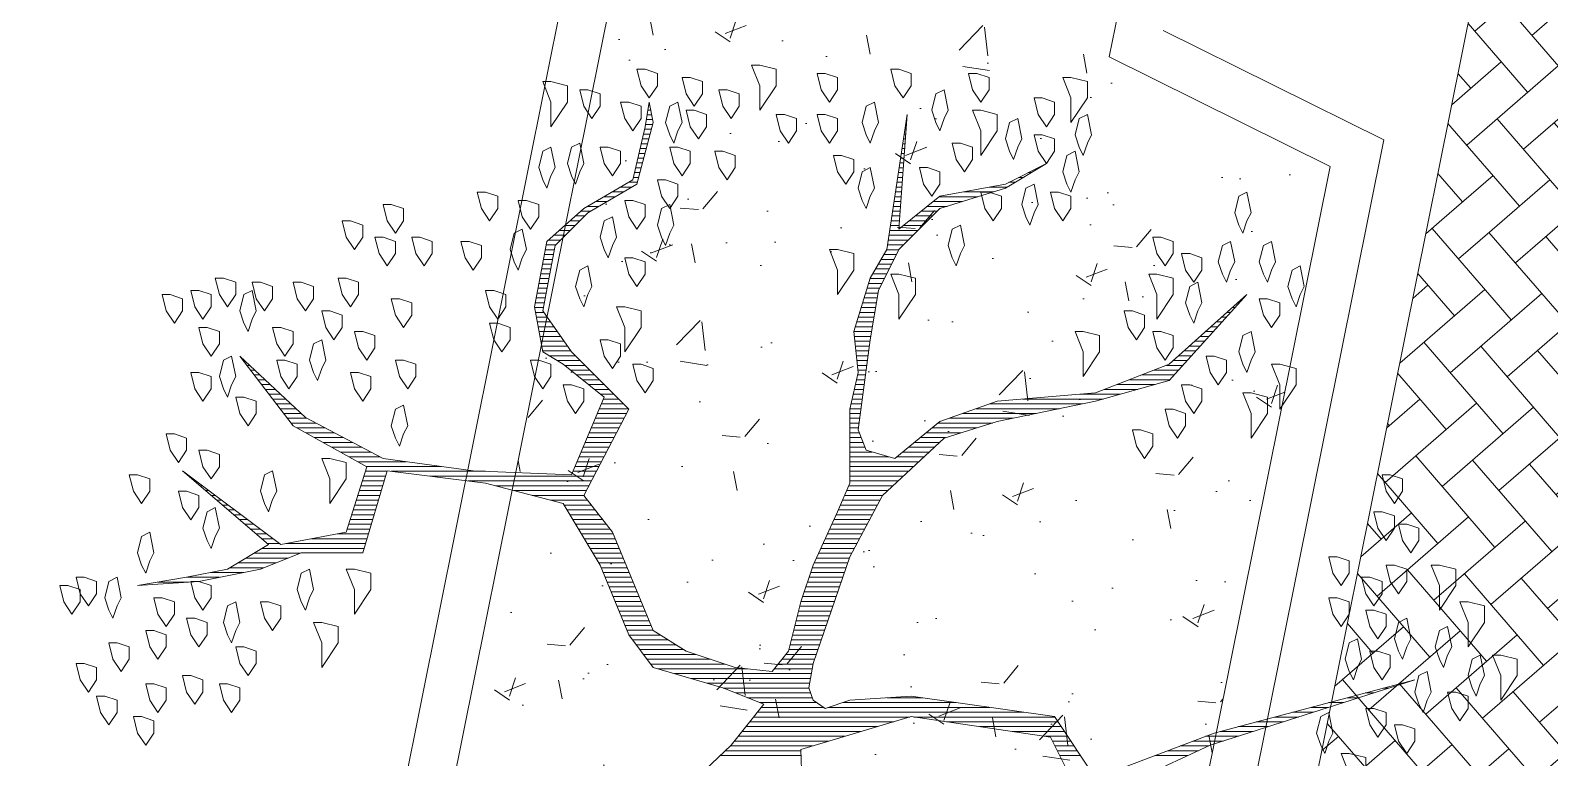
# Model space of a CAD drawing. Header units: metres. Extents: x 12093 to 20303, y 514 to 1412.
# Drawn here: x 19830.642 to 19834.471, y 720.515 to 722.347 of the extents above; entities that cross this region are included whole.
import ezdxf

# ---------------------------------------------------------------- set-up
doc = ezdxf.new("R2010")
doc.units = ezdxf.units.M
doc.layers.get('0').update_dxf_attribs({"lineweight": 13})
for name, color, linetype, lineweight in [('0-JARDI', 72, 'Continuous', 13), ('ARBOLES', 52, 'Continuous', 13), ('grass', 64, 'Continuous', 13), ('MANZANAS-ORIGINALES', 147, 'Continuous', 9), ('text.-piso', 35, 'Continuous', 5)]:
    doc.layers.add(name, color=color, linetype=linetype, lineweight=lineweight)
pattern_1 = [(50, (0, 0), (0.546554007, -0.047817257), [0.05715, -0.62865]), (355, (0, 0), (-0.105728478, 0.573169929), [0.04572, -0.50292]), (100.451, (0.04555, -0.004), (0.440827505, 0.525350063), [0.04857, -0.53427]), (46.1842, (0, 0.1524), (0.813237123, -0.126126984), [0.085725, -0.942975]), (96.6356, (0.0678, 0.1419), (0.712212703, 0.742276668), [0.072855, -0.801405]), (351.184, (0, 0.1524), (0.712213817, 0.742275354), [0.06858, -0.75438]), (21, (0.0762, 0.1143), (0.45484464, -0.306796556), [0.05715, -0.62865]), (326, (0.0762, 0.1143), (0.185406085, 0.552563898), [0.04572, -0.50292]), (71.4514, (0.1141, 0.08873), (0.640249472, 0.245768573), [0.04857, -0.53427]), (37.5, (0, 0), (0.0092658098, 0.2536651166), [0, -0.496824, 0, -0.51054, 0, -0.504825]), (7.5, (0, 0), (0.2004589875, 0.3005417245), [0, -0.291084, 0, -0.485394, 0, -0.192405]), (327.5, (-0.16993, 0), (0.4067717855, -0.017186232), [0, -0.1905, 0, -0.59436, 0, -0.78867]), (317.5, (-0.24613, 0), (0.444387544, 0.076279473), [0, -0.24765, 0, -0.394716, 0, -0.56007])]

# ---------------------------------------------------------------- blocks, each defined once
blk = doc.blocks.new('*X7')
at = {"color": 0}
for p, q in [((16.8996, 16.6), (16.9686, 16.6)), ((17.1231, 16.6), (17.1663, 16.6)), ((17.7037, 16.6), (17.8712, 16.6)), ((16.8265, 16.57), (16.8895, 16.57)), ((16.8565, 16.58), (16.9159, 16.58)), ((16.8781, 16.59), (16.9423, 16.59)), ((17.1297, 16.59), (17.1713, 16.59)), ((17.1364, 16.58), (17.1763, 16.58)), ((17.1431, 16.57), (17.1813, 16.57)), ((17.646, 16.57), (17.8418, 16.57)), ((17.6798, 16.58), (17.8501, 16.58)), ((17.7041, 16.59), (17.8606, 16.59)), ((16.7328, 16.54), (16.7955, 16.54)), ((16.764, 16.55), (16.8332, 16.55)), ((16.7953, 16.56), (16.8632, 16.56)), ((17.1497, 16.56), (17.1971, 16.56)), ((17.1564, 16.55), (17.2651, 16.55)), ((17.163, 16.54), (17.3331, 16.54)), ((17.5448, 16.54), (17.8178, 16.54)), ((17.5785, 16.55), (17.8258, 16.55)), ((17.6123, 16.56), (17.8338, 16.56)), ((16.639, 16.51), (16.6824, 16.51)), ((16.6703, 16.52), (16.7201, 16.52)), ((16.7015, 16.53), (16.7578, 16.53)), ((17.1697, 16.53), (17.401, 16.53)), ((17.1764, 16.52), (17.469, 16.52)), ((17.2412, 16.51), (17.7938, 16.51)), ((17.4773, 16.52), (17.8018, 16.52)), ((17.511, 16.53), (17.8098, 16.53)), ((16.5453, 16.48), (16.5693, 16.48)), ((16.5765, 16.49), (16.607, 16.49)), ((16.6078, 16.5), (16.6447, 16.5)), ((17.3112, 16.5), (17.6466, 16.5)), ((17.3812, 16.49), (17.6166, 16.49)), ((17.4512, 16.48), (17.5245, 16.48)), ((17.6564, 16.5), (17.7858, 16.5)), ((17.6714, 16.49), (17.7899, 16.49)), ((17.6804, 16.48), (17.8149, 16.48)), ((16.4515, 16.45), (16.4563, 16.45)), ((16.4828, 16.46), (16.494, 16.46)), ((16.514, 16.47), (16.5317, 16.47)), ((17.6837, 16.47), (17.8399, 16.47)), ((17.6855, 16.45), (17.8986, 16.45)), ((17.687, 16.46), (17.8649, 16.46)), ((17.6789, 16.41), (17.7512, 16.41)), ((17.6805, 16.42), (17.7592, 16.42)), ((17.6822, 16.43), (17.9666, 16.43)), ((17.6839, 16.44), (17.9326, 16.44)), ((17.8145, 16.42), (18.0006, 16.42)), ((17.8617, 16.41), (18.0157, 16.41)), ((17.6687, 16.38), (17.7289, 16.38)), ((17.6722, 16.39), (17.7352, 16.39)), ((17.6757, 16.4), (17.7432, 16.4)), ((17.8916, 16.4), (18.0232, 16.4)), ((17.9216, 16.39), (18.0307, 16.39)), ((17.9473, 16.38), (18.0382, 16.38)), ((17.6584, 16.35), (17.7214, 16.35)), ((17.6618, 16.36), (17.7239, 16.36)), ((17.6653, 16.37), (17.7264, 16.37)), ((17.9633, 16.37), (18.0457, 16.37)), ((17.9793, 16.36), (18.0532, 16.36)), ((17.9953, 16.35), (18.0607, 16.35)), ((17.648, 16.32), (17.7139, 16.32)), ((17.6514, 16.33), (17.7164, 16.33)), ((17.6549, 16.34), (17.7189, 16.34)), ((18.0106, 16.34), (18.0651, 16.34)), ((18.0147, 16.33), (18.0692, 16.33)), ((18.0189, 16.32), (18.0733, 16.32)), ((17.6376, 16.29), (17.7064, 16.29)), ((17.6411, 16.3), (17.7089, 16.3)), ((17.6445, 16.31), (17.7114, 16.31)), ((18.0231, 16.31), (18.0774, 16.31)), ((18.0272, 16.3), (18.0816, 16.3)), ((18.0314, 16.29), (18.0857, 16.29)), ((17.6272, 16.26), (17.6971, 16.26)), ((17.6307, 16.27), (17.7005, 16.27)), ((17.6341, 16.28), (17.7038, 16.28)), ((18.0356, 16.28), (18.0898, 16.28)), ((18.0397, 16.27), (18.0939, 16.27)), ((18.0439, 16.26), (18.098, 16.26)), ((17.6168, 16.23), (17.6871, 16.23)), ((17.6203, 16.24), (17.6905, 16.24)), ((17.6237, 16.25), (17.6938, 16.25)), ((18.0481, 16.25), (18.1021, 16.25)), ((18.0522, 16.24), (18.1063, 16.24)), ((18.0564, 16.23), (18.1104, 16.23)), ((18.9115, 16.23), (18.9795, 16.23)), ((18.9759, 16.24), (19.0395, 16.24)), ((17.603, 16.19), (17.6719, 16.19)), ((17.6064, 16.2), (17.6766, 16.2)), ((17.6099, 16.21), (17.6805, 16.21)), ((17.6134, 16.22), (17.6838, 16.22)), ((18.0606, 16.22), (18.1145, 16.22)), ((18.0647, 16.21), (18.1186, 16.21)), ((18.0689, 16.2), (18.1236, 16.2)), ((18.0731, 16.19), (18.1296, 16.19)), ((18.7691, 16.19), (18.8563, 16.19)), ((18.7941, 16.2), (18.873, 16.2)), ((18.8191, 16.21), (18.8896, 16.21)), ((18.8615, 16.22), (18.9295, 16.22)), ((17.5874, 16.16), (17.6581, 16.16)), ((17.5928, 16.17), (17.6627, 16.17)), ((17.5981, 16.18), (17.6673, 16.18)), ((18.0772, 16.18), (18.1356, 16.18)), ((18.0814, 16.17), (18.1416, 16.17)), ((18.0856, 16.16), (18.1476, 16.16)), ((18.6084, 16.16), (18.7734, 16.16)), ((18.6114, 16.17), (18.823, 16.17)), ((18.7441, 16.18), (18.8396, 16.18)), ((18.7869, 16.16), (18.812, 16.16)), ((17.5714, 16.13), (17.6443, 16.13)), ((17.5768, 16.14), (17.6489, 16.14)), ((17.5821, 16.15), (17.6535, 16.15)), ((18.0897, 16.15), (18.1536, 16.15)), ((18.0939, 16.14), (18.1596, 16.14)), ((18.1004, 16.13), (18.1656, 16.13)), ((18.5994, 16.13), (18.6461, 16.13)), ((18.6024, 16.14), (18.6667, 16.14)), ((18.6054, 16.15), (18.7201, 16.15)), ((18.8002, 16.15), (18.8237, 16.15)), ((18.8135, 16.14), (18.8354, 16.14)), ((18.8269, 16.13), (18.847, 16.13)), ((17.5554, 16.1), (17.6304, 16.1)), ((17.5608, 16.11), (17.635, 16.11)), ((17.5661, 16.12), (17.6396, 16.12)), ((18.1082, 16.12), (18.1716, 16.12)), ((18.116, 16.11), (18.1776, 16.11)), ((18.1237, 16.1), (18.1836, 16.1)), ((18.5904, 16.1), (18.6367, 16.1)), ((18.5934, 16.11), (18.6398, 16.11)), ((18.5964, 16.12), (18.6429, 16.12)), ((18.8402, 16.12), (18.8587, 16.12)), ((18.8535, 16.11), (18.8704, 16.11)), ((18.8669, 16.1), (18.882, 16.1)), ((17.5394, 16.07), (17.6174, 16.07)), ((17.5448, 16.08), (17.6216, 16.08)), ((17.5501, 16.09), (17.6259, 16.09)), ((18.1315, 16.09), (18.1896, 16.09)), ((18.1393, 16.08), (18.1956, 16.08)), ((18.1471, 16.07), (18.2239, 16.07)), ((18.5814, 16.07), (18.6273, 16.07)), ((18.5844, 16.08), (18.6304, 16.08)), ((18.5874, 16.09), (18.6336, 16.09)), ((18.8802, 16.09), (18.8937, 16.09)), ((18.8935, 16.08), (18.9054, 16.08)), ((18.9069, 16.07), (18.917, 16.07)), ((17.5127, 16.04), (17.6045, 16.04)), ((17.5234, 16.05), (17.6088, 16.05)), ((17.5341, 16.06), (17.6131, 16.06)), ((18.1444, 16.04), (18.3379, 16.04)), ((18.1497, 16.05), (18.2999, 16.05)), ((18.1549, 16.06), (18.2619, 16.06)), ((18.5724, 16.04), (18.6179, 16.04)), ((18.5754, 16.05), (18.6211, 16.05)), ((18.5784, 16.06), (18.6242, 16.06)), ((18.9202, 16.06), (18.9287, 16.06)), ((18.9335, 16.05), (18.9404, 16.05)), ((18.9469, 16.04), (18.952, 16.04)), ((17.4698, 16), (17.6021, 16)), ((17.4806, 16.01), (17.6021, 16.01)), ((17.4913, 16.02), (17.6021, 16.02)), ((17.502, 16.03), (17.6021, 16.03)), ((18.1235, 16), (18.173, 16)), ((18.1287, 16.01), (18.1773, 16.01)), ((18.1339, 16.02), (18.4746, 16.02)), ((18.1392, 16.03), (18.3946, 16.03)), ((18.3591, 16.01), (18.5546, 16.01)), ((18.4501, 16), (18.6064, 16)), ((18.5634, 16.01), (18.6086, 16.01)), ((18.5664, 16.02), (18.6117, 16.02)), ((18.5694, 16.03), (18.6148, 16.03)), ((18.9602, 16.03), (18.9637, 16.03)), ((18.9735, 16.02), (18.9754, 16.02)), ((18.9869, 16.01), (18.987, 16.01)), ((17.4377, 15.97), (17.4922, 15.97)), ((17.4484, 15.98), (17.5044, 15.98)), ((17.4591, 15.99), (17.6021, 15.99)), ((17.5206, 15.98), (17.6021, 15.98)), ((17.5556, 15.97), (17.6021, 15.97)), ((18.1077, 15.97), (18.1604, 15.97)), ((18.113, 15.98), (18.1646, 15.98)), ((18.1182, 15.99), (18.1688, 15.99)), ((18.5234, 15.99), (18.6244, 15.99)), ((18.5781, 15.98), (18.6424, 15.98)), ((18.5971, 15.97), (18.6604, 15.97)), ((17.4036, 15.94), (17.4555, 15.94)), ((17.4163, 15.95), (17.4677, 15.95)), ((17.427, 15.96), (17.4799, 15.96)), ((17.5707, 15.96), (17.6021, 15.96)), ((17.5747, 15.95), (17.6021, 15.95)), ((17.5787, 15.94), (17.6021, 15.94)), ((18.092, 15.94), (18.1478, 15.94)), ((18.0973, 15.95), (18.152, 15.95)), ((18.1025, 15.96), (18.1562, 15.96)), ((18.6161, 15.96), (18.6784, 15.96)), ((18.6351, 15.95), (18.6964, 15.95)), ((18.6541, 15.94), (18.7144, 15.94)), ((17.3061, 15.91), (17.4188, 15.91)), ((17.3386, 15.92), (17.431, 15.92)), ((17.3711, 15.93), (17.4433, 15.93)), ((17.5827, 15.93), (17.6021, 15.93)), ((17.5832, 15.91), (17.6021, 15.91)), ((17.5846, 15.92), (17.6021, 15.92)), ((18.0763, 15.91), (18.1351, 15.91)), ((18.0816, 15.92), (18.1394, 15.92)), ((18.0868, 15.93), (18.1436, 15.93)), ((18.6731, 15.93), (18.7324, 15.93)), ((18.6921, 15.92), (18.7504, 15.92)), ((18.7111, 15.91), (18.7628, 15.91)), ((17.1669, 15.88), (17.3397, 15.88)), ((17.2149, 15.89), (17.3677, 15.89)), ((17.2629, 15.9), (17.3957, 15.9)), ((17.5791, 15.88), (17.6018, 15.88)), ((17.5805, 15.89), (17.6021, 15.89)), ((17.5819, 15.9), (17.6021, 15.9)), ((18.0627, 15.88), (18.1225, 15.88)), ((18.0658, 15.89), (18.1267, 15.89)), ((18.0711, 15.9), (18.1309, 15.9)), ((18.7301, 15.9), (18.7704, 15.9)), ((18.7421, 15.89), (18.7781, 15.89)), ((18.7528, 15.88), (18.7857, 15.88)), ((17.0401, 15.85), (17.1235, 15.85)), ((17.0761, 15.86), (17.2435, 15.86)), ((17.1189, 15.87), (17.3117, 15.87)), ((17.575, 15.85), (17.5951, 15.85)), ((17.5764, 15.86), (17.5974, 15.86)), ((17.5778, 15.87), (17.5996, 15.87)), ((18.0727, 15.87), (18.1183, 15.87)), ((18.0827, 15.86), (18.1141, 15.86)), ((18.0927, 15.85), (18.1197, 15.85)), ((18.7634, 15.87), (18.7934, 15.87)), ((18.7741, 15.86), (18.801, 15.86)), ((18.7848, 15.85), (18.8087, 15.85)), ((16.9281, 15.81), (16.9958, 15.81)), ((16.9371, 15.82), (17.0215, 15.82)), ((16.9681, 15.83), (17.0472, 15.83)), ((17.0041, 15.84), (17.0729, 15.84)), ((17.5696, 15.81), (17.5863, 15.81)), ((17.5709, 15.82), (17.5885, 15.82)), ((17.5723, 15.83), (17.5907, 15.83)), ((17.5737, 15.84), (17.5929, 15.84)), ((18.1027, 15.84), (18.1322, 15.84)), ((18.1127, 15.83), (18.1447, 15.83)), ((18.1227, 15.82), (18.1572, 15.82)), ((18.1327, 15.81), (18.1697, 15.81)), ((18.7954, 15.84), (18.8163, 15.84)), ((18.8061, 15.83), (18.824, 15.83)), ((18.8168, 15.82), (18.8316, 15.82)), ((18.8274, 15.81), (18.8393, 15.81)), ((16.9009, 15.78), (16.9301, 15.78)), ((16.91, 15.79), (16.9444, 15.79)), ((16.919, 15.8), (16.9701, 15.8)), ((17.5655, 15.78), (17.5876, 15.78)), ((17.5669, 15.79), (17.5866, 15.79)), ((17.5682, 15.8), (17.5856, 15.8)), ((18.1427, 15.8), (18.1822, 15.8)), ((18.1527, 15.79), (18.1947, 15.79)), ((18.1627, 15.78), (18.2105, 15.78)), ((18.8381, 15.8), (18.8469, 15.8)), ((18.8488, 15.79), (18.8545, 15.79)), ((18.8594, 15.78), (18.8622, 15.78)), ((16.8738, 15.75), (16.8965, 15.75)), ((16.8829, 15.76), (16.9077, 15.76)), ((16.8919, 15.77), (16.9189, 15.77)), ((17.5614, 15.75), (17.5906, 15.75)), ((17.5628, 15.76), (17.5896, 15.76)), ((17.5641, 15.77), (17.5886, 15.77)), ((18.1727, 15.77), (18.2271, 15.77)), ((18.182, 15.76), (18.2403, 15.76)), ((18.189, 15.75), (18.2422, 15.75)), ((16.8467, 15.72), (16.863, 15.72)), ((16.8557, 15.73), (16.8742, 15.73)), ((16.8648, 15.74), (16.8853, 15.74)), ((17.5568, 15.72), (17.5936, 15.72)), ((17.5585, 15.73), (17.5926, 15.73)), ((17.56, 15.74), (17.5916, 15.74)), ((18.196, 15.74), (18.244, 15.74)), ((18.203, 15.73), (18.2458, 15.73)), ((18.21, 15.72), (18.2476, 15.72)), ((16.8195, 15.69), (16.8295, 15.69)), ((16.8286, 15.7), (16.8406, 15.7)), ((16.8376, 15.71), (16.8518, 15.71)), ((17.5518, 15.69), (17.5844, 15.69)), ((17.5535, 15.7), (17.5875, 15.7)), ((17.5551, 15.71), (17.5906, 15.71)), ((18.217, 15.71), (18.2494, 15.71)), ((18.224, 15.7), (18.2512, 15.7)), ((18.231, 15.69), (18.2531, 15.69)), ((16.7924, 15.66), (16.7959, 15.66)), ((16.8014, 15.67), (16.8071, 15.67)), ((16.8105, 15.68), (16.8183, 15.68)), ((17.5468, 15.66), (17.5752, 15.66)), ((17.5485, 15.67), (17.5783, 15.67)), ((17.5501, 15.68), (17.5814, 15.68)), ((18.2367, 15.66), (18.2553, 15.66)), ((18.238, 15.68), (18.2549, 15.68)), ((18.2385, 15.67), (18.2567, 15.67)), ((16.7833, 15.65), (16.7848, 15.65)), ((17.5402, 15.63), (17.566, 15.63)), ((17.5435, 15.64), (17.5691, 15.64)), ((17.5451, 15.65), (17.5721, 15.65)), ((18.231, 15.63), (18.2497, 15.63)), ((18.2329, 15.64), (18.2515, 15.64)), ((18.2348, 15.65), (18.2534, 15.65)), ((17.5202, 15.59), (17.5486, 15.59)), ((17.5252, 15.6), (17.5543, 15.6)), ((17.5302, 15.61), (17.5598, 15.61)), ((17.5352, 15.62), (17.5629, 15.62)), ((18.2235, 15.59), (18.2422, 15.59)), ((18.2254, 15.6), (18.244, 15.6)), ((18.2273, 15.61), (18.2459, 15.61)), ((18.2292, 15.62), (18.2478, 15.62)), ((17.5052, 15.56), (17.5315, 15.56)), ((17.5102, 15.57), (17.5372, 15.57)), ((17.5152, 15.58), (17.5429, 15.58)), ((18.2179, 15.56), (18.2365, 15.56)), ((18.2198, 15.57), (18.2384, 15.57)), ((18.2217, 15.58), (18.2403, 15.58)), ((17.4803, 15.53), (17.5226, 15.53)), ((17.4903, 15.54), (17.5241, 15.54)), ((17.5002, 15.55), (17.5257, 15.55)), ((18.2032, 15.53), (18.2284, 15.53)), ((18.2132, 15.54), (18.2328, 15.54)), ((18.216, 15.55), (18.2347, 15.55)), ((17.4503, 15.5), (17.4911, 15.5)), ((17.4603, 15.51), (17.5196, 15.51)), ((17.4703, 15.52), (17.5211, 15.52)), ((17.4996, 15.5), (17.5181, 15.5)), ((18.1732, 15.5), (18.1946, 15.5)), ((18.1832, 15.51), (18.2059, 15.51)), ((18.1932, 15.52), (18.2171, 15.52)), ((17.4203, 15.47), (17.4536, 15.47)), ((17.4303, 15.48), (17.4661, 15.48)), ((17.4403, 15.49), (17.4786, 15.49)), ((17.4974, 15.47), (17.5135, 15.47)), ((17.4981, 15.48), (17.515, 15.48)), ((17.4988, 15.49), (17.5165, 15.49)), ((18.1409, 15.47), (18.1609, 15.47)), ((18.1532, 15.48), (18.1721, 15.48)), ((18.1632, 15.49), (18.1834, 15.49)), ((17.336, 15.44), (17.4161, 15.44)), ((17.368, 15.45), (17.4286, 15.45)), ((17.4, 15.46), (17.4411, 15.46)), ((17.4953, 15.44), (17.509, 15.44)), ((17.496, 15.45), (17.5105, 15.45)), ((17.4967, 15.46), (17.512, 15.46)), ((18.0895, 15.44), (18.1126, 15.44)), ((18.1066, 15.45), (18.1297, 15.45)), ((18.1238, 15.46), (18.1468, 15.46)), ((17.242, 15.4), (17.2517, 15.4)), ((17.2587, 15.41), (17.2717, 15.41)), ((17.2754, 15.42), (17.3128, 15.42)), ((17.304, 15.43), (17.3661, 15.43)), ((17.4924, 15.4), (17.5029, 15.4)), ((17.4931, 15.41), (17.5044, 15.41)), ((17.4938, 15.42), (17.5059, 15.42)), ((17.4946, 15.43), (17.5074, 15.43)), ((18.0407, 15.4), (18.0516, 15.4)), ((18.0433, 15.41), (18.0611, 15.41)), ((18.0552, 15.42), (18.0783, 15.42)), ((18.0723, 15.43), (18.0954, 15.43)), ((17.2087, 15.38), (17.2117, 15.38)), ((17.2254, 15.39), (17.2317, 15.39)), ((17.4903, 15.37), (17.4984, 15.37)), ((17.491, 15.38), (17.4999, 15.38)), ((17.4917, 15.39), (17.5014, 15.39)), ((18.0327, 15.37), (18.0447, 15.37)), ((18.0353, 15.38), (18.047, 15.38)), ((18.038, 15.39), (18.0493, 15.39)), ((17.4881, 15.34), (17.4938, 15.34)), ((17.4888, 15.35), (17.4953, 15.35)), ((17.4896, 15.36), (17.4968, 15.36)), ((18.0247, 15.34), (18.0378, 15.34)), ((18.0273, 15.35), (18.0401, 15.35)), ((18.03, 15.36), (18.0424, 15.36)), ((17.486, 15.31), (17.4893, 15.31)), ((17.4867, 15.32), (17.4908, 15.32)), ((17.4874, 15.33), (17.4923, 15.33)), ((18.0167, 15.31), (18.0309, 15.31)), ((18.0193, 15.32), (18.0332, 15.32)), ((18.022, 15.33), (18.0355, 15.33)), ((17.4838, 15.28), (17.4847, 15.28)), ((17.4846, 15.29), (17.4862, 15.29)), ((17.4853, 15.3), (17.4877, 15.3)), ((18.0113, 15.29), (18.0265, 15.29)), ((18.0115, 15.28), (18.0249, 15.28)), ((18.014, 15.3), (18.0286, 15.3)), ((17.4831, 15.27), (17.4832, 15.27)), ((18.0135, 15.27), (18.0232, 15.27)), ((18.0155, 15.26), (18.0215, 15.26)), ((18.0175, 15.25), (18.0199, 15.25))]:
    blk.add_line(p, q, dxfattribs=at)
blk = doc.blocks.new('ARBUSTO6')
at = {"layer": 'ARBOLES', "color": 7}
for points in [[(-0.0473, 0.3354), (-0.0388, 0.0803), (-0.2684, 0.0122), (-0.5575, 0.0548), (-0.6256, 0.1908)], [(-0.6511, 0.1823), (-0.8892, 0.0718), (-1.3144, -0.0643), (-0.8977, 0.0463), (-0.6511, 0.1398), (-0.566, 0.0122), (-0.2684, -0.0303), (-0.1408, -0.0218), (-0.0898, -0.0048), (-0.0643, -0.0218), (-0.0558, -0.0473), (-0.0643, -0.0983), (-0.1408, -0.3194), (-0.2089, -0.447), (-0.3364, -0.566), (-0.447, -0.6001), (-0.6511, -0.6426), (-0.8041, -0.6851), (-0.9657, -0.8637), (-0.8041, -0.7191), (-0.6511, -0.6596), (-0.447, -0.6426), (-0.3279, -0.6001), (-0.2344, -0.5235), (-0.1748, -0.5405), (-0.1578, -0.583), (-0.1833, -0.7701), (-0.2004, -0.8722), (-0.2429, -0.9572), (-0.3279, -1.0423), (-0.464, -1.0848), (-0.549, -1.1358), (-0.464, -1.0933), (-0.3279, -1.0678), (-0.2429, -0.9997), (-0.2599, -1.2379), (-0.2174, -0.9572), (-0.1833, -0.8977), (-0.1493, -0.7871), (-0.1578, -0.7021), (-0.1408, -0.6256), (-0.1408, -0.5405), (-0.1408, -0.4725), (-0.1153, -0.413), (-0.0643, -0.3024), (-0.0388, -0.2259), (-0.0133, -0.1238), (0.0207, -0.0813), (0.0973, -0.0898), (0.1993, -0.1238), (0.2674, -0.1663), (0.3524, -0.3704), (0.4119, -0.447), (0.3184, -0.6256), (0.4374, -0.7446), (0.497, -0.8297), (0.4715, -0.9657), (0.4034, -1.0338), (0.3014, -1.0933), (0.2674, -1.2209), (0.2759, -1.2634), (0.2844, -1.2123), (0.3099, -1.1018), (0.4119, -1.0423), (0.4885, -0.9742), (0.514, -0.8382), (0.497, -0.7446), (0.4544, -0.7191), (0.3694, -0.6511), (0.4374, -0.4895), (0.6415, -0.498), (0.8286, -0.5235), (0.9902, -0.6086), (1.1263, -0.7361), (1.0157, -0.5915), (0.8626, -0.5065), (0.9052, -0.3704), (1.0412, -0.3449), (1.2453, -0.498), (1.0667, -0.3449), (1.1518, -0.2939), (1.2368, -0.2769), (1.3389, -0.2599), (1.2113, -0.2684), (1.0837, -0.2939), (0.9987, -0.3279), (0.8711, -0.3279), (0.8201, -0.498), (0.616, -0.4725), (0.4544, -0.43), (0.3779, -0.3024), (0.3184, -0.1578), (0.2674, -0.0898), (0.1228, -0.0473), (0.0378, -0.0133), (0.1058, 0.0718), (0.2674, 0.2248)]]:
    blk.add_lwpolyline(points, dxfattribs=at)
at = {"layer": 'ARBOLES'}
for points in [[(-1.1783, 0.0888), (-1.2123, 0.0973), (-1.2123, 0.1313), (-1.1783, 0.1823), (-1.1783, 0.1313), (-1.1613, 0.0888)], [(-1.2889, 0.0292), (-1.3144, 0.0378), (-1.3144, 0.0633), (-1.2974, 0.0888), (-1.2804, 0.0633), (-1.2718, 0.0292)], [(-1.1358, 0.0633), (-1.1443, 0.0463), (-1.1358, 0.0037), (-1.1188, 0.0122), (-1.1103, 0.0463), (-1.1188, 0.0718), (-1.1273, 0.0888)], [(1.3304, 0.0122), (1.3048, 0.0207), (1.3048, 0.0463), (1.3218, 0.0718), (1.3389, 0.0463), (1.3474, 0.0122)], [(-1.2293, -0.0048), (-1.2548, 0.0037), (-1.2548, 0.0292), (-1.2378, 0.0548), (-1.2208, 0.0292), (-1.2123, -0.0048)], [(-1.3994, -0.0388), (-1.4249, -0.0303), (-1.4249, -0.0048), (-1.4079, 0.0207), (-1.3909, -0.0048), (-1.3824, -0.0388)], [(-1.3399, -0.0218), (-1.3484, -0.0388), (-1.3399, -0.0813), (-1.3229, -0.0728), (-1.3144, -0.0388), (-1.3229, -0.0133), (-1.3314, 0.0037)], [(1.1518, -0.0558), (1.1263, -0.0473), (1.1263, -0.0218), (1.1433, 0.0037), (1.1603, -0.0218), (1.1688, -0.0558)], [(1.3048, -0.0558), (1.2793, -0.0473), (1.2793, -0.0218), (1.2963, 0.0037), (1.3133, -0.0218), (1.3218, -0.0558)], [(1.4069, -0.0303), (1.3814, -0.0218), (1.3814, 0.0037), (1.3984, 0.0292), (1.4154, 0.0037), (1.4239, -0.0303)], [(-1.493, -0.1153), (-1.527, -0.1068), (-1.527, -0.0728), (-1.493, -0.0218), (-1.493, -0.0728), (-1.4759, -0.1153)], [(-1.4504, -0.0558), (-1.4589, -0.0728), (-1.4504, -0.1153), (-1.4334, -0.1068), (-1.4249, -0.0728), (-1.4334, -0.0473), (-1.4419, -0.0303)], [(1.2283, -0.0728), (1.2028, -0.0643), (1.2028, -0.0388), (1.2198, -0.0133), (1.2368, -0.0388), (1.2453, -0.0728)], [(1.4494, -0.0983), (1.4239, -0.0898), (1.4239, -0.0643), (1.4409, -0.0388), (1.4579, -0.0643), (1.4664, -0.0983)], [(-1.3824, -0.1153), (-1.3909, -0.1323), (-1.3824, -0.1748), (-1.3654, -0.1663), (-1.3569, -0.1323), (-1.3654, -0.1068), (-1.3739, -0.0898)], [(-1.2378, -0.1238), (-1.2633, -0.1153), (-1.2633, -0.0898), (-1.2463, -0.0643), (-1.2293, -0.0898), (-1.2208, -0.1238)], [(-1.1953, -0.0898), (-1.2038, -0.1068), (-1.1953, -0.1493), (-1.1783, -0.1408), (-1.1698, -0.1068), (-1.1783, -0.0813), (-1.1868, -0.0643)], [(0.9562, -0.1834), (0.9222, -0.1748), (0.9222, -0.1408), (0.9562, -0.0898), (0.9562, -0.1408), (0.9732, -0.1834)], [(1.1178, -0.1323), (1.0922, -0.1238), (1.0922, -0.0983), (1.1092, -0.0728), (1.1263, -0.0983), (1.1348, -0.1323)], [(1.3814, -0.1408), (1.3559, -0.1323), (1.3559, -0.1068), (1.3729, -0.0813), (1.3899, -0.1068), (1.3984, -0.1408)], [(-1.2974, -0.1323), (-1.3059, -0.1493), (-1.2974, -0.1919), (-1.2804, -0.1834), (-1.2718, -0.1493), (-1.2804, -0.1238), (-1.2889, -0.1068)], [(1.3048, -0.1663), (1.2793, -0.1578), (1.2793, -0.1323), (1.2963, -0.1068), (1.3133, -0.1323), (1.3218, -0.1663)], [(-1.4249, -0.2259), (-1.4589, -0.2174), (-1.4589, -0.1834), (-1.4249, -0.1323), (-1.4249, -0.1834), (-1.4079, -0.2259)], [(-1.2293, -0.2089), (-1.2548, -0.2004), (-1.2548, -0.1748), (-1.2378, -0.1493), (-1.2208, -0.1748), (-1.2123, -0.2089)], [(1.1348, -0.1663), (1.1263, -0.1834), (1.1348, -0.2259), (1.1518, -0.2174), (1.1603, -0.1834), (1.1518, -0.1578), (1.1433, -0.1408)], [(1.2198, -0.1919), (1.1943, -0.1834), (1.1943, -0.1578), (1.2113, -0.1323), (1.2283, -0.1578), (1.2368, -0.1919)], [(-1.1528, -0.2344), (-1.1783, -0.2259), (-1.1783, -0.2004), (-1.1613, -0.1748), (-1.1443, -0.2004), (-1.1358, -0.2344)], [(1.0667, -0.2259), (1.0412, -0.2174), (1.0412, -0.1919), (1.0582, -0.1663), (1.0752, -0.1919), (1.0837, -0.2259)], [(1.2878, -0.2344), (1.2623, -0.2259), (1.2623, -0.2004), (1.2793, -0.1748), (1.2963, -0.2004), (1.3048, -0.2344)], [(-1.3654, -0.3024), (-1.3994, -0.2939), (-1.3994, -0.2599), (-1.3654, -0.2089), (-1.3654, -0.2599), (-1.3484, -0.3024)], [(-1.2208, -0.2769), (-1.2463, -0.2684), (-1.2463, -0.2429), (-1.2293, -0.2174), (-1.2123, -0.2429), (-1.2038, -0.2769)], [(0.8881, -0.2939), (0.8541, -0.2854), (0.8541, -0.2514), (0.8881, -0.2004), (0.8881, -0.2514), (0.9052, -0.2939)], [(0.9817, -0.2344), (0.9732, -0.2514), (0.9817, -0.2939), (0.9987, -0.2854), (1.0072, -0.2514), (0.9987, -0.2259), (0.9902, -0.2089)], [(1.2113, -0.2684), (1.1858, -0.2599), (1.1858, -0.2344), (1.2028, -0.2089), (1.2198, -0.2344), (1.2283, -0.2684)], [(1.3814, -0.2174), (1.3729, -0.2344), (1.3814, -0.2769), (1.3984, -0.2684), (1.4069, -0.2344), (1.3984, -0.2089), (1.3899, -0.1919)], [(1.4494, -0.2769), (1.4239, -0.2684), (1.4239, -0.2429), (1.4409, -0.2174), (1.4579, -0.2429), (1.4664, -0.2769)], [(1.4834, -0.2599), (1.4579, -0.2514), (1.4579, -0.2259), (1.4749, -0.2004), (1.4919, -0.2259), (1.5004, -0.2599)], [(-1.2718, -0.3024), (-1.2974, -0.2939), (-1.2974, -0.2684), (-1.2804, -0.2429), (-1.2633, -0.2684), (-1.2548, -0.3024)], [(-1.1528, -0.3194), (-1.1783, -0.3109), (-1.1783, -0.2854), (-1.1613, -0.2599), (-1.1443, -0.2854), (-1.1358, -0.3194)], [(1.3133, -0.3109), (1.3048, -0.3279), (1.3133, -0.3704), (1.3304, -0.3619), (1.3389, -0.3279), (1.3304, -0.3024), (1.3218, -0.2854)], [(-1.2974, -0.3875), (-1.3229, -0.3789), (-1.3229, -0.3534), (-1.3059, -0.3279), (-1.2889, -0.3534), (-1.2804, -0.3875)], [(1.1773, -0.3619), (1.1688, -0.3789), (1.1773, -0.4215), (1.1943, -0.413), (1.2028, -0.3789), (1.1943, -0.3534), (1.1858, -0.3364)], [(-1.2463, -0.413), (-1.2718, -0.4045), (-1.2718, -0.3789), (-1.2548, -0.3534), (-1.2378, -0.3789), (-1.2293, -0.413)], [(1.2368, -0.4555), (1.2113, -0.447), (1.2113, -0.4215), (1.2283, -0.396), (1.2453, -0.4215), (1.2538, -0.4555)], [(-1.2633, -0.4895), (-1.2889, -0.481), (-1.2889, -0.4555), (-1.2718, -0.43), (-1.2548, -0.4555), (-1.2463, -0.4895)], [(0.9392, -0.5235), (0.9052, -0.515), (0.9052, -0.481), (0.9392, -0.43), (0.9392, -0.481), (0.9562, -0.5235)], [(1.0582, -0.4385), (1.0497, -0.4555), (1.0582, -0.498), (1.0752, -0.4895), (1.0837, -0.4555), (1.0752, -0.43), (1.0667, -0.413)], [(1.3389, -0.4895), (1.3133, -0.481), (1.3133, -0.4555), (1.3304, -0.43), (1.3474, -0.4555), (1.3559, -0.4895)], [(1.1943, -0.5405), (1.1688, -0.532), (1.1688, -0.5065), (1.1858, -0.481), (1.2028, -0.5065), (1.2113, -0.5405)], [(-0.7446, -0.583), (-0.7701, -0.5745), (-0.7701, -0.549), (-0.7531, -0.5235), (-0.7361, -0.549), (-0.7276, -0.583)], [(1.2623, -0.5745), (1.2368, -0.566), (1.2368, -0.5405), (1.2538, -0.515), (1.2708, -0.5405), (1.2793, -0.5745)], [(-0.9742, -0.6596), (-1.0082, -0.6511), (-1.0082, -0.6171), (-0.9742, -0.566), (-0.9742, -0.6171), (-0.9572, -0.6596)], [(-0.8126, -0.6256), (-0.8381, -0.6171), (-0.8381, -0.5915), (-0.8211, -0.566), (-0.8041, -0.5915), (-0.7956, -0.6256)], [(0.7861, -0.5745), (0.7776, -0.5915), (0.7861, -0.6341), (0.8031, -0.6256), (0.8116, -0.5915), (0.8031, -0.566), (0.7946, -0.549)], [(1.1178, -0.6511), (1.0922, -0.6426), (1.0922, -0.6171), (1.1092, -0.5915), (1.1263, -0.6171), (1.1348, -0.6511)], [(-1.0337, -0.7191), (-1.0678, -0.7106), (-1.0678, -0.6766), (-1.0337, -0.6256), (-1.0337, -0.6766), (-1.0167, -0.7191)], [(-0.8467, -0.6766), (-0.8722, -0.6681), (-0.8722, -0.6426), (-0.8552, -0.6171), (-0.8381, -0.6426), (-0.8296, -0.6766)], [(0.4374, -0.6766), (0.4119, -0.6681), (0.4119, -0.6426), (0.4289, -0.6171), (0.4459, -0.6426), (0.4544, -0.6766)], [(0.2929, -0.7191), (0.2674, -0.7106), (0.2674, -0.6851), (0.2844, -0.6596), (0.3014, -0.6851), (0.3099, -0.7191)], [(0.8796, -0.7021), (0.8541, -0.6936), (0.8541, -0.6681), (0.8711, -0.6426), (0.8881, -0.6681), (0.8967, -0.7021)], [(1.1433, -0.6766), (1.1348, -0.6936), (1.1433, -0.7361), (1.1603, -0.7276), (1.1688, -0.6936), (1.1603, -0.6681), (1.1518, -0.6511)], [(1.2113, -0.7021), (1.1858, -0.6936), (1.1858, -0.6681), (1.2028, -0.6426), (1.2198, -0.6681), (1.2283, -0.7021)], [(-0.8977, -0.7361), (-0.9232, -0.7276), (-0.9232, -0.7021), (-0.9062, -0.6766), (-0.8892, -0.7021), (-0.8807, -0.7361)], [(-0.6256, -0.7871), (-0.6596, -0.7786), (-0.6596, -0.7446), (-0.6256, -0.6936), (-0.6256, -0.7446), (-0.6085, -0.7871)], [(0.5055, -0.7276), (0.48, -0.7191), (0.48, -0.6936), (0.497, -0.6681), (0.514, -0.6936), (0.5225, -0.7276)], [(0.7861, -0.7276), (0.7606, -0.7191), (0.7606, -0.6936), (0.7776, -0.6681), (0.7946, -0.6936), (0.8031, -0.7276)], [(0.9562, -0.7106), (0.9477, -0.7276), (0.9562, -0.7701), (0.9732, -0.7616), (0.9817, -0.7276), (0.9732, -0.7021), (0.9647, -0.6851)], [(1.0327, -0.7276), (1.0072, -0.7191), (1.0072, -0.6936), (1.0242, -0.6681), (1.0412, -0.6936), (1.0497, -0.7276)], [(-0.9742, -0.7276), (-0.9827, -0.7446), (-0.9742, -0.7871), (-0.9572, -0.7786), (-0.9487, -0.7446), (-0.9572, -0.7191), (-0.9657, -0.7021)], [(0.3609, -0.7701), (0.3354, -0.7616), (0.3354, -0.7361), (0.3524, -0.7106), (0.3694, -0.7361), (0.3779, -0.7701)], [(-0.7871, -0.7871), (-0.8126, -0.7786), (-0.8126, -0.7531), (-0.7956, -0.7276), (-0.7786, -0.7531), (-0.7701, -0.7871)], [(0.3269, -0.8382), (0.2929, -0.8297), (0.2929, -0.7956), (0.3269, -0.7446), (0.3269, -0.7956), (0.3439, -0.8382)], [(0.5905, -0.8042), (0.565, -0.7956), (0.565, -0.7701), (0.582, -0.7446), (0.599, -0.7701), (0.6075, -0.8042)], [(0.8711, -0.7871), (0.8456, -0.7786), (0.8456, -0.7531), (0.8626, -0.7276), (0.8796, -0.7531), (0.8881, -0.7871)], [(1.0412, -0.7956), (1.0157, -0.7871), (1.0157, -0.7616), (1.0327, -0.7361), (1.0497, -0.7616), (1.0582, -0.7956)], [(1.1943, -0.7956), (1.1688, -0.7871), (1.1688, -0.7616), (1.1858, -0.7361), (1.2028, -0.7616), (1.2113, -0.7956)], [(-0.7276, -0.8297), (-0.7531, -0.8212), (-0.7531, -0.7956), (-0.7361, -0.7701), (-0.7191, -0.7956), (-0.7106, -0.8297)], [(0.9392, -0.8297), (0.9137, -0.8212), (0.9137, -0.7956), (0.9307, -0.7701), (0.9477, -0.7956), (0.9562, -0.8297)], [(1.1007, -0.8127), (1.0922, -0.8297), (1.1007, -0.8722), (1.1178, -0.8637), (1.1263, -0.8297), (1.1178, -0.8042), (1.1092, -0.7871)], [(-1.0082, -0.8552), (-1.0337, -0.8467), (-1.0337, -0.8212), (-1.0167, -0.7956), (-0.9997, -0.8212), (-0.9912, -0.8552)], [(-0.8637, -0.8297), (-0.8722, -0.8467), (-0.8637, -0.8892), (-0.8467, -0.8807), (-0.8381, -0.8467), (-0.8467, -0.8212), (-0.8552, -0.8042)], [(-0.7786, -0.9062), (-0.8126, -0.8977), (-0.8126, -0.8637), (-0.7786, -0.8127), (-0.7786, -0.8637), (-0.7616, -0.9062)], [(-0.2429, -0.9062), (-0.2769, -0.8977), (-0.2769, -0.8637), (-0.2429, -0.8127), (-0.2429, -0.8637), (-0.2259, -0.9062)], [(0.599, -0.8722), (0.5735, -0.8637), (0.5735, -0.8382), (0.5905, -0.8127), (0.6075, -0.8382), (0.616, -0.8722)], [(0.7946, -0.8552), (0.7691, -0.8467), (0.7691, -0.8212), (0.7861, -0.7956), (0.8031, -0.8212), (0.8116, -0.8552)], [(1.2113, -0.8722), (1.1858, -0.8637), (1.1858, -0.8382), (1.2028, -0.8127), (1.2198, -0.8382), (1.2283, -0.8722)], [(1.2708, -0.8637), (1.2453, -0.8552), (1.2453, -0.8297), (1.2623, -0.8042), (1.2793, -0.8297), (1.2878, -0.8637)], [(-1.0763, -0.8637), (-1.0848, -0.8807), (-1.0763, -0.9232), (-1.0593, -0.9147), (-1.0507, -0.8807), (-1.0593, -0.8552), (-1.0678, -0.8382)], [(0.4034, -0.8637), (0.3949, -0.8807), (0.4034, -0.9232), (0.4204, -0.9147), (0.4289, -0.8807), (0.4204, -0.8552), (0.4119, -0.8382)], [(0.9052, -0.8977), (0.8796, -0.8892), (0.8796, -0.8637), (0.8967, -0.8382), (0.9137, -0.8637), (0.9222, -0.8977)], [(0.9987, -0.8892), (0.9732, -0.8807), (0.9732, -0.8552), (0.9902, -0.8297), (1.0072, -0.8552), (1.0157, -0.8892)], [(1.0837, -0.8892), (1.0582, -0.8807), (1.0582, -0.8552), (1.0752, -0.8297), (1.0922, -0.8552), (1.1007, -0.8892)], [(1.1603, -0.8977), (1.1348, -0.8892), (1.1348, -0.8637), (1.1518, -0.8382), (1.1688, -0.8637), (1.1773, -0.8977)], [(-0.1153, -0.9572), (-0.1493, -0.9487), (-0.1493, -0.9147), (-0.1153, -0.8637), (-0.1153, -0.9147), (-0.0983, -0.9572)], [(0.3099, -0.9402), (0.2844, -0.9317), (0.2844, -0.9062), (0.3014, -0.8807), (0.3184, -0.9062), (0.3269, -0.9402)], [(-1.0167, -0.9147), (-1.0252, -0.9317), (-1.0167, -0.9742), (-0.9997, -0.9657), (-0.9912, -0.9317), (-0.9997, -0.9062), (-1.0082, -0.8892)], [(-0.9317, -0.9147), (-0.9402, -0.9317), (-0.9317, -0.9742), (-0.9147, -0.9657), (-0.9062, -0.9317), (-0.9147, -0.9062), (-0.9232, -0.8892)], [(-0.8467, -0.9487), (-0.8722, -0.9402), (-0.8722, -0.9147), (-0.8552, -0.8892), (-0.8381, -0.9147), (-0.8296, -0.9487)], [(0.5395, -0.9402), (0.531, -0.9572), (0.5395, -0.9997), (0.5565, -0.9912), (0.565, -0.9572), (0.5565, -0.9317), (0.548, -0.9147)], [(0.65, -0.9742), (0.6245, -0.9657), (0.6245, -0.9402), (0.6415, -0.9147), (0.6585, -0.9402), (0.667, -0.9742)], [(-0.7871, -0.9827), (-0.8126, -0.9742), (-0.8126, -0.9487), (-0.7956, -0.9232), (-0.7786, -0.9487), (-0.7701, -0.9827)], [(-0.3704, -0.9487), (-0.3789, -0.9657), (-0.3704, -1.0082), (-0.3534, -0.9997), (-0.3449, -0.9657), (-0.3534, -0.9402), (-0.3619, -0.9232)], [(0.3524, -0.9657), (0.3439, -0.9827), (0.3524, -1.0253), (0.3694, -1.0168), (0.3779, -0.9827), (0.3694, -0.9572), (0.3609, -0.9402)], [(0.7521, -0.9827), (0.7266, -0.9742), (0.7266, -0.9487), (0.7436, -0.9232), (0.7606, -0.9487), (0.7691, -0.9827)], [(0.8286, -0.9827), (0.8031, -0.9742), (0.8031, -0.9487), (0.8201, -0.9232), (0.8371, -0.9487), (0.8456, -0.9827)], [(0.2333, -0.9912), (0.2248, -1.0082), (0.2333, -1.0508), (0.2504, -1.0423), (0.2589, -1.0082), (0.2504, -0.9827), (0.2418, -0.9657)], [(0.8967, -1.0168), (0.8711, -1.0082), (0.8711, -0.9827), (0.8881, -0.9572), (0.9052, -0.9827), (0.9137, -1.0168)], [(-0.9657, -1.0168), (-0.9742, -1.0338), (-0.9657, -1.0763), (-0.9487, -1.0678), (-0.9402, -1.0338), (-0.9487, -1.0082), (-0.9572, -0.9912)], [(-0.5235, -1.0338), (-0.532, -1.0508), (-0.5235, -1.0933), (-0.5065, -1.0848), (-0.498, -1.0508), (-0.5065, -1.0253), (-0.515, -1.0082)], [(0.3099, -1.0593), (0.2844, -1.0508), (0.2844, -1.0253), (0.3014, -0.9997), (0.3184, -1.0253), (0.3269, -1.0593)], [(0.531, -1.0593), (0.5055, -1.0508), (0.5055, -1.0253), (0.5225, -0.9997), (0.5395, -1.0253), (0.548, -1.0593)], [(0.8116, -1.0508), (0.7861, -1.0423), (0.7861, -1.0168), (0.8031, -0.9912), (0.8201, -1.0168), (0.8286, -1.0508)], [(-0.5745, -1.0763), (-0.6, -1.0678), (-0.6, -1.0423), (-0.583, -1.0168), (-0.566, -1.0423), (-0.5575, -1.0763)], [(-0.43, -1.0763), (-0.4555, -1.0678), (-0.4555, -1.0423), (-0.4385, -1.0168), (-0.4215, -1.0423), (-0.413, -1.0763)], [(0.616, -1.0763), (0.5905, -1.0678), (0.5905, -1.0423), (0.6075, -1.0168), (0.6245, -1.0423), (0.633, -1.0763)], [(-0.3024, -1.1273), (-0.3279, -1.1188), (-0.3279, -1.0933), (-0.3109, -1.0678), (-0.2939, -1.0933), (-0.2854, -1.1273)], [(-0.1833, -1.0678), (-0.1919, -1.0848), (-0.1833, -1.1273), (-0.1663, -1.1188), (-0.1578, -1.0848), (-0.1663, -1.0593), (-0.1748, -1.0423)], [(0.2418, -1.1018), (0.2163, -1.0933), (0.2163, -1.0678), (0.2333, -1.0423), (0.2504, -1.0678), (0.2589, -1.1018)], [(-0.6085, -1.1018), (-0.617, -1.1188), (-0.6085, -1.1613), (-0.5915, -1.1528), (-0.583, -1.1188), (-0.5915, -1.0933), (-0.6, -1.0763)], [(-0.1238, -1.1528), (-0.1493, -1.1443), (-0.1493, -1.1188), (-0.1323, -1.0933), (-0.1153, -1.1188), (-0.1068, -1.1528)], [(0.1228, -1.1613), (0.0973, -1.1528), (0.0973, -1.1273), (0.1143, -1.1018), (0.1313, -1.1273), (0.1398, -1.1613)], [(0.4204, -1.1188), (0.4119, -1.1358), (0.4204, -1.1783), (0.4374, -1.1698), (0.4459, -1.1358), (0.4374, -1.1103), (0.4289, -1.0933)], [(0.48, -1.1103), (0.4715, -1.1273), (0.48, -1.1698), (0.497, -1.1613), (0.5055, -1.1273), (0.497, -1.1018), (0.4885, -1.0848)], [(-0.5405, -1.1953), (-0.566, -1.1868), (-0.566, -1.1613), (-0.549, -1.1358), (-0.532, -1.1613), (-0.5235, -1.1953)], [(-0.3704, -1.1783), (-0.3959, -1.1698), (-0.3959, -1.1443), (-0.3789, -1.1188), (-0.3619, -1.1443), (-0.3534, -1.1783)], [(0.2163, -1.1698), (0.1908, -1.1613), (0.1908, -1.1358), (0.2078, -1.1103), (0.2248, -1.1358), (0.2333, -1.1698)], [(0.3609, -1.1698), (0.3354, -1.1613), (0.3354, -1.1358), (0.3524, -1.1103), (0.3694, -1.1358), (0.3779, -1.1698)], [(-0.6341, -1.1783), (-0.6426, -1.1953), (-0.6341, -1.2379), (-0.617, -1.2294), (-0.6085, -1.1953), (-0.617, -1.1698), (-0.6256, -1.1528)], [(-0.4895, -1.1698), (-0.498, -1.1868), (-0.4895, -1.2294), (-0.4725, -1.2209), (-0.464, -1.1868), (-0.4725, -1.1613), (-0.481, -1.1443)], [(-0.413, -1.2464), (-0.447, -1.2379), (-0.447, -1.2038), (-0.413, -1.1528), (-0.413, -1.2038), (-0.3959, -1.2464)], [(-0.1919, -1.2038), (-0.2004, -1.2209), (-0.1919, -1.2634), (-0.1748, -1.2549), (-0.1663, -1.2209), (-0.1748, -1.1953), (-0.1833, -1.1783)], [(-0.0898, -1.2379), (-0.1153, -1.2294), (-0.1153, -1.2038), (-0.0983, -1.1783), (-0.0813, -1.2038), (-0.0728, -1.2379)], [(-0.0048, -1.2379), (-0.0303, -1.2294), (-0.0303, -1.2038), (-0.0133, -1.1783), (0.0037, -1.2038), (0.0122, -1.2379)], [(0.1823, -1.2464), (0.1568, -1.2379), (0.1568, -1.2123), (0.1738, -1.1868), (0.1908, -1.2123), (0.1993, -1.2464)], [(0.2163, -1.2038), (0.2078, -1.2209), (0.2163, -1.2634), (0.2333, -1.2549), (0.2418, -1.2209), (0.2333, -1.1953), (0.2248, -1.1783)], [(-0.6, -1.3144), (-0.6341, -1.3059), (-0.6341, -1.2719), (-0.6, -1.2209), (-0.6, -1.2719), (-0.583, -1.3144)], [(-0.5405, -1.2719), (-0.566, -1.2634), (-0.566, -1.2379), (-0.549, -1.2123), (-0.532, -1.2379), (-0.5235, -1.2719)], [(-0.3364, -1.2294), (-0.3449, -1.2464), (-0.3364, -1.2889), (-0.3194, -1.2804), (-0.3109, -1.2464), (-0.3194, -1.2209), (-0.3279, -1.2038)], [(0.1143, -1.2889), (0.0888, -1.2804), (0.0888, -1.2549), (0.1058, -1.2294), (0.1228, -1.2549), (0.1313, -1.2889)], [(0.3184, -1.2634), (0.2929, -1.2549), (0.2929, -1.2294), (0.3099, -1.2038), (0.3269, -1.2294), (0.3354, -1.2634)], [(0.4034, -1.2889), (0.3779, -1.2804), (0.3779, -1.2549), (0.3949, -1.2294), (0.4119, -1.2549), (0.4204, -1.2889)], [(0.48, -1.3059), (0.4459, -1.2974), (0.4459, -1.2634), (0.48, -1.2123), (0.48, -1.2634), (0.497, -1.3059)], [(0.0463, -1.3399), (0.0122, -1.3314), (0.0122, -1.2974), (0.0463, -1.2464), (0.0463, -1.2974), (0.0633, -1.3399)], [(0.1908, -1.3144), (0.1653, -1.3059), (0.1653, -1.2804), (0.1823, -1.2549), (0.1993, -1.2804), (0.2078, -1.3144)], [(-0.4044, -1.3229), (-0.43, -1.3144), (-0.43, -1.2889), (-0.413, -1.2634), (-0.3959, -1.2889), (-0.3874, -1.3229)], [(-0.2429, -1.3314), (-0.2684, -1.3229), (-0.2684, -1.2974), (-0.2514, -1.2719), (-0.2344, -1.2974), (-0.2259, -1.3314)], [(-0.0898, -1.3229), (-0.1153, -1.3144), (-0.1153, -1.2889), (-0.0983, -1.2634), (-0.0813, -1.2889), (-0.0728, -1.3229)], [(0.2844, -1.3314), (0.2589, -1.3229), (0.2589, -1.2974), (0.2759, -1.2719), (0.2929, -1.2974), (0.3014, -1.3314)]]:
    blk.add_lwpolyline(points, close=True, dxfattribs=at)
blk.add_blockref('*X7', (-17.7429, -16.5069), dxfattribs=at)
blk = doc.blocks.new('ARBUST13')
at = {"layer": 'ARBOLES'}
blk.add_blockref('ARBUSTO6', (0, 0.025), dxfattribs=at)

msp = doc.modelspace()

# ---------------------------------------------------------------- hatches: boundary and pattern name
at = {"layer": 'grass'}
h = msp.add_hatch(dxfattribs=at)
h.set_pattern_fill('AR-CONC', color=256, scale=0.003, style=0)
h.set_pattern_definition(pattern_1)
h.paths.add_polyline_path([(19834.8847, 726.813), (19833.0544, 727.1459), (19832.5938, 724.8551), (19834.3047, 724.4351), (19834.4074, 724.4393)])
h.paths.add_polyline_path([(19833.7904, 724.4141), (19834.3047, 724.4351), (19832.5938, 724.8551), (19832.0764, 722.2816), (19833.9023, 721.9272), (19833.9179, 722.0045), (19833.3613, 722.2804)])
h.paths.add_polyline_path([(19838.1928, 723.4808), (19836.968, 723.7814), (19836.5377, 721.6417), (19835.9178, 721.6023), (19835.905, 721.5385), (19837.7309, 721.1841)])
h.paths.add_polyline_path([(19838.7224, 726.115), (19836.8921, 726.4479), (19836.4074, 724.0372), (19836.9382, 723.7888), (19838.1928, 723.4808)])
h = msp.add_hatch(dxfattribs=at)
h.set_pattern_fill('AR-CONC', color=256, scale=0.003, style=0)
h.set_pattern_definition(pattern_1)
h.paths.add_polyline_path([(19833.9023, 721.9272), (19832.0764, 722.2816), (19831.654, 720.181), (19833.4629, 719.742)])
h.paths.add_polyline_path([(19832.6821, 718.9026), (19833.2992, 718.9279), (19833.4629, 719.742), (19831.654, 720.181), (19831.3235, 718.5376), (19832.5245, 718.1185)])
h.paths.add_polyline_path([(19837.7309, 721.1841), (19835.905, 721.5385), (19835.4469, 719.2605), (19837.2559, 718.8215)])
at = {"layer": 'text.-piso', "ltscale": 5}
h = msp.add_hatch(dxfattribs=at)
h.set_pattern_fill('AR-HBONE', color=256, scale=0.001, angle=85.8762252, style=0)
h.paths.add_polyline_path([(19835.9147, 723.3287), (19835.8602, 723.3494), (19835.8597, 723.3483), (19835.8495, 723.3548), (19835.855, 723.382), (19835.9696, 723.4009), (19835.9762, 723.3762), (19835.9717, 723.3749), (19835.9736, 723.3679), (19835.9697, 723.3483), (19835.9634, 723.3475), (19835.9715, 723.2826), (19835.9805, 723.2838), (19836.1223, 723.989), (19834.6643, 724.3469), (19834.5099, 723.5795), (19834.5179, 723.5749), (19834.5504, 723.6316), (19834.5449, 723.6348), (19834.5488, 723.6544), (19834.5533, 723.6601), (19834.5497, 723.663), (19834.5653, 723.6832), (19834.6637, 723.6216), (19834.6582, 723.5944), (19834.6463, 723.5923), (19834.6463, 723.5935), (19834.588, 723.5955), (19834.4509, 723.2318, -0.083222), (19834.4343, 723.2032), (19834.1674, 721.8758), (19835.6399, 721.5899), (19835.9049, 722.9075, -0.083222), (19835.9006, 722.9403)])
h.paths.add_polyline_path([(19836.6265, 726.4962), (19835.1504, 726.7647), (19834.6643, 724.3469), (19836.1223, 723.989)])
h = msp.add_hatch(dxfattribs=at)
h.set_pattern_fill('AR-HBONE', color=256, scale=0.001, angle=85.8762252, style=0)
h.paths.add_polyline_path([(19835.1843, 719.3242), (19833.7255, 719.6782), (19833.4017, 718.068), (19833.4097, 718.0635), (19833.4422, 718.1202), (19833.4367, 718.1233), (19833.4406, 718.1429), (19833.4451, 718.1487), (19833.4415, 718.1516), (19833.4571, 718.1718), (19833.5555, 718.1101), (19833.55, 718.0829), (19833.5381, 718.0808), (19833.5381, 718.0821), (19833.4798, 718.084), (19833.3802, 717.8199), (19834.7834, 717.3302), (19834.7967, 717.3961, -0.083222), (19834.7924, 717.4289), (19834.8065, 717.8173), (19834.752, 717.838), (19834.7515, 717.8369), (19834.7413, 717.8434), (19834.7468, 717.8706), (19834.8614, 717.8894), (19834.868, 717.8647), (19834.8635, 717.8635), (19834.8654, 717.8565), (19834.8615, 717.8368), (19834.8552, 717.8361), (19834.8633, 717.7712), (19834.8723, 717.7723)])
h.paths.add_polyline_path([(19835.6399, 721.5899), (19834.1674, 721.8758), (19833.7255, 719.6782), (19835.1843, 719.3242)])

# ---------------------------------------------------------------- linework, layer by layer
at = {"layer": 'MANZANAS-ORIGINALES'}
for p, q in [((19835.0145, 737.5027), (19828.3273, 704.2454)), ((19834.9109, 736.3787), (19828.6655, 705.3186)), ((19833.7904, 724.4141), (19833.3613, 722.2804)), ((19834.0537, 722.0711), (19833.4971, 722.347)), ((19833.9179, 722.0045), (19833.3613, 722.2804)), ((19834.0537, 722.0711), (19833.3983, 718.8119)), ((19833.9179, 722.0045), (19833.2992, 718.9279))]:
    msp.add_line(p, q, dxfattribs=at)
at = {"layer": 'text.-piso', "ltscale": 5}
msp.add_line((19837.0447, 736.1857), (19830.6958, 704.6105), dxfattribs=at)

# ---------------------------------------------------------------- block references
at = {"layer": '0-JARDI', "xscale": 1.213369402147331, "yscale": 1.213369402147331, "zscale": 1.213369402147331, "rotation": 180}
msp.add_blockref('ARBUST13', (19832.5368, 720.6639), dxfattribs=at)

doc.saveas('drawing.dxf')
